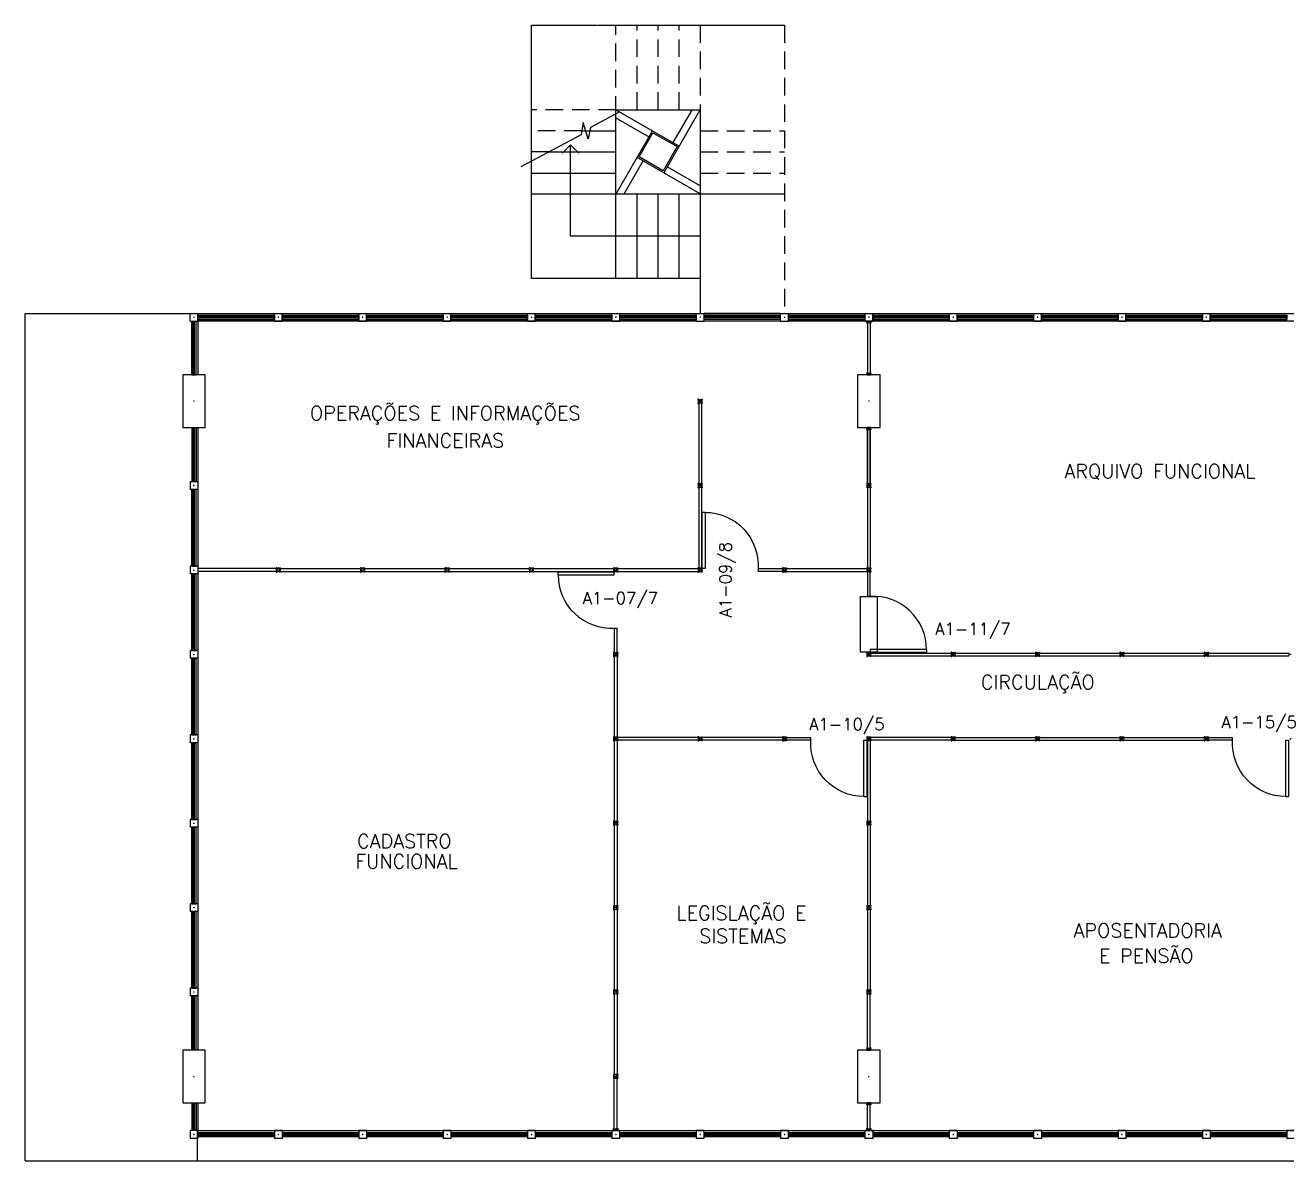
# Model space of a CAD drawing. Extents: x 297.6 to 386.7, y 146.5 to 187.4.
# Drawn here: x 297.64 to 315.59, y 146.48 to 162.62 of the extents above; entities that cross this region are included whole.
import ezdxf
from ezdxf.enums import TextEntityAlignment as Align

# ---------------------------------------------------------------- set-up
doc = ezdxf.new("R2010")
doc.units = 0
doc.header["$MEASUREMENT"] = 0
doc.linetypes.add('HIDDEN', pattern=[0.375, 0.25, -0.125])
doc.linetypes.add('HIDDEN2', pattern=[0.1875, 0.125, -0.0625])
doc.layers.get('0').update_dxf_attribs({"linetype": 'CONTINUOUS'})
for name, color, linetype in [('DIV', 2, 'CONTINUOUS'), ('ESPECIFICAÇÕES', 2, 'CONTINUOUS'), ('ESQ', 1, 'CONTINUOUS'), ('PILAR', 3, 'CONTINUOUS'), ('PISO', 1, 'CONTINUOUS'), ('TEXTO', 2, 'CONTINUOUS')]:
    doc.layers.add(name, color=color, linetype=linetype)
doc.styles.add('UNB-100', font='simplex.shx', dxfattribs={"height": 0.2})

# ---------------------------------------------------------------- blocks, each defined once
blk = doc.blocks.new('IMONT')
for p, q in [((0, 0.025), (0.02, 0.025)), ((0, 0.025), (0, -0.025)), ((0.02, 0.02), (0.005, 0.02)), ((0.005, 0.02), (0.005, -0.02)), ((0.02, 0.03), (0.02, 0.025)), ((0.02, 0.03), (0.03, 0.03)), ((0.02, -0.02), (0.02, 0.02)), ((0.025, 0.02), (0.025, -0.02)), ((0.025, 0.02), (0.03, 0.02)), ((0.03, 0.03), (0.03, 0.02)), ((0.02, -0.025), (0, -0.025)), ((0.005, -0.02), (0.02, -0.02)), ((0.02, -0.03), (0.02, -0.025)), ((0.03, -0.03), (0.02, -0.03)), ((0.025, -0.02), (0.03, -0.02)), ((0.03, -0.02), (0.03, -0.03))]:
    blk.add_line(p, q)
blk = doc.blocks.new('DIVI12')
for p, q in [((-0.004, 0), (0.004, 0)), ((0, 0.004), (0, -0.004)), ((0.025, 0.02), (0.025, -0.02)), ((0.025, 0.02), (1.175, 0.02)), ((1.175, 0.02), (1.175, -0.02)), ((1.204, 0), (1.196, 0)), ((1.2, 0.004), (1.2, -0.004)), ((0.025, -0.02), (1.175, -0.02))]:
    blk.add_line(p, q)
blk = doc.blocks.new('PDDIV12')
at = {"color": 2}
for p, q in [((-0.07, 0.82), (-0.07, 0.02)), ((-0.03, 0.02), (-0.03, 0.82)), ((-0.825, 0.02), (-1.175, 0.02)), ((-0.825, 0.02), (-0.825, -0.02)), ((-0.07, 0.02), (-0.03, 0.02)), ((-0.01, 0), (0.01, 0)), ((0, -0.01), (0, 0.01)), ((-1.175, -0.02), (-0.825, -0.02))]:
    blk.add_line(p, q, dxfattribs=at)
for p, q in [((-0.07, 0.82), (-0.03, 0.82)), ((-1.2, 0), (-1.21, 0)), ((-1.2, 0.01), (-1.2, -0.01)), ((-1.19, 0), (-1.2, 0)), ((-1.175, 0.02), (-1.175, -0.02))]:
    blk.add_line(p, q)
at = {"color": 1}
blk.add_arc((-0.071, 0.065), 0.755, 89.8981, 183.4171, dxfattribs=at)
blk = doc.blocks.new('MONT')
for p, q in [((-0.03, 0.03), (-0.03, 0.02)), ((-0.02, 0.03), (-0.03, 0.03)), ((-0.03, 0.02), (-0.025, 0.02)), ((-0.025, -0.02), (-0.025, 0.02)), ((-0.02, 0.025), (-0.02, 0.03)), ((-0.02, 0.025), (0.02, 0.025)), ((0.02, 0.02), (-0.02, 0.02)), ((-0.02, 0.02), (-0.02, -0.02)), ((-0.004, 0), (0.004, 0)), ((0, 0.004), (0, -0.004)), ((0.02, 0.03), (0.02, 0.025)), ((0.02, 0.03), (0.03, 0.03)), ((0.02, -0.02), (0.02, 0.02)), ((0.025, 0.02), (0.025, -0.02)), ((0.025, 0.02), (0.03, 0.02)), ((0.03, 0.03), (0.03, 0.02)), ((-0.025, -0.02), (-0.03, -0.02)), ((-0.03, -0.02), (-0.03, -0.03)), ((-0.03, -0.03), (-0.02, -0.03)), ((-0.02, -0.02), (0.02, -0.02)), ((0.02, -0.025), (-0.02, -0.025)), ((-0.02, -0.03), (-0.02, -0.025)), ((0.02, -0.03), (0.02, -0.025)), ((0.03, -0.03), (0.02, -0.03)), ((0.025, -0.02), (0.03, -0.02)), ((0.03, -0.02), (0.03, -0.03))]:
    blk.add_line(p, q)
blk = doc.blocks.new('DIVPILAB')
for p, q in [((-0.02, 0.4), (-0.02, 1.175)), ((-0.02, 1.175), (0.02, 1.175)), ((-0.004, 1.2), (0.004, 1.2)), ((0, 1.204), (0, 1.196)), ((0.02, 0.4), (0.02, 1.175)), ((-0.02, 0.4), (-0.02, 0.405)), ((-0.02, 0.4), (0.02, 0.4)), ((0.02, 0.4), (0.02, 0.405)), ((-0.004, 0), (0.004, 0)), ((0, -0.004), (0, 0.004))]:
    blk.add_line(p, q)

msp = doc.modelspace()

# ---------------------------------------------------------------- linework, layer by layer
at = {"layer": 'DIV'}
for p, q in [((309.621, 158.391), (309.621, 157.676)), ((309.661, 158.391), (309.661, 157.676)), ((309.636, 157.651), (309.644, 157.651)), ((309.64, 157.647), (309.64, 157.655)), ((309.62, 156.106), (309.62, 156.876)), ((309.66, 156.106), (309.66, 156.876)), ((301.215, 154.896), (300.096, 154.896)), ((301.215, 154.856), (301.215, 154.896)), ((301.26, 154.901), (301.22, 154.901)), ((301.244, 154.876), (301.236, 154.876)), ((301.244, 154.876), (301.236, 154.876)), ((301.24, 154.872), (301.24, 154.88)), ((301.24, 154.872), (301.24, 154.88)), ((302.46, 154.901), (302.42, 154.901)), ((302.444, 154.876), (302.436, 154.876)), ((302.44, 154.872), (302.44, 154.88)), ((303.66, 154.901), (303.62, 154.901)), ((303.644, 154.876), (303.636, 154.876)), ((303.64, 154.872), (303.64, 154.88)), ((304.86, 154.901), (304.82, 154.901)), ((304.86, 154.901), (304.82, 154.901)), ((304.844, 154.876), (304.836, 154.876)), ((304.844, 154.876), (304.836, 154.876)), ((304.84, 154.872), (304.84, 154.88)), ((304.84, 154.872), (304.84, 154.88)), ((306.06, 154.901), (306.02, 154.901)), ((306.044, 154.876), (306.036, 154.876)), ((306.04, 154.872), (306.04, 154.88)), ((307.26, 154.901), (307.22, 154.901)), ((307.26, 154.901), (307.22, 154.901)), ((307.244, 154.876), (307.236, 154.876)), ((307.244, 154.876), (307.236, 154.876)), ((307.24, 154.872), (307.24, 154.88)), ((307.24, 154.872), (307.24, 154.88)), ((308.46, 154.901), (308.42, 154.901)), ((308.444, 154.876), (308.436, 154.876)), ((308.44, 154.872), (308.44, 154.88)), ((301.215, 154.856), (300.096, 154.856)), ((306.06, 153.701), (306.02, 153.701)), ((306.06, 153.701), (306.02, 153.701)), ((306.044, 153.676), (306.036, 153.676)), ((306.044, 153.676), (306.036, 153.676)), ((306.04, 153.672), (306.04, 153.68)), ((306.04, 153.672), (306.04, 153.68)), ((310.86, 153.701), (310.82, 153.701)), ((310.844, 153.676), (310.836, 153.676)), ((310.84, 153.672), (310.84, 153.68)), ((312.06, 153.701), (312.02, 153.701)), ((312.06, 153.701), (312.02, 153.701)), ((312.044, 153.676), (312.036, 153.676)), ((312.044, 153.676), (312.036, 153.676)), ((312.04, 153.672), (312.04, 153.68)), ((312.04, 153.672), (312.04, 153.68)), ((313.26, 153.701), (313.22, 153.701)), ((313.26, 153.701), (313.22, 153.701)), ((313.244, 153.676), (313.236, 153.676)), ((313.244, 153.676), (313.236, 153.676)), ((313.24, 153.672), (313.24, 153.68)), ((313.24, 153.672), (313.24, 153.68)), ((314.46, 153.701), (314.42, 153.701)), ((314.46, 153.701), (314.42, 153.701)), ((314.444, 153.676), (314.436, 153.676)), ((314.444, 153.676), (314.436, 153.676)), ((314.44, 153.672), (314.44, 153.68)), ((314.44, 153.672), (314.44, 153.68)), ((306.06, 152.501), (306.02, 152.501)), ((306.044, 152.476), (306.036, 152.476)), ((306.04, 152.472), (306.04, 152.48)), ((308.42, 152.501), (308.46, 152.501)), ((308.46, 152.501), (308.42, 152.501)), ((308.436, 152.476), (308.444, 152.476)), ((308.444, 152.476), (308.436, 152.476)), ((308.44, 152.472), (308.44, 152.48)), ((308.44, 152.472), (308.44, 152.48)), ((309.66, 152.501), (309.62, 152.501)), ((309.62, 152.501), (309.66, 152.501)), ((309.644, 152.476), (309.636, 152.476)), ((309.636, 152.476), (309.644, 152.476)), ((309.64, 152.472), (309.64, 152.48)), ((309.64, 152.472), (309.64, 152.48)), ((310.86, 152.501), (310.82, 152.501)), ((310.86, 152.501), (310.82, 152.501)), ((310.844, 152.476), (310.836, 152.476)), ((310.844, 152.476), (310.836, 152.476)), ((310.84, 152.472), (310.84, 152.48)), ((310.84, 152.472), (310.84, 152.48)), ((312.06, 152.501), (312.02, 152.501)), ((312.06, 152.501), (312.02, 152.501)), ((312.044, 152.476), (312.036, 152.476)), ((312.044, 152.476), (312.036, 152.476)), ((312.04, 152.472), (312.04, 152.48)), ((312.04, 152.472), (312.04, 152.48)), ((313.26, 152.501), (313.22, 152.501)), ((313.26, 152.501), (313.22, 152.501)), ((313.244, 152.476), (313.236, 152.476)), ((313.244, 152.476), (313.236, 152.476)), ((313.24, 152.472), (313.24, 152.48)), ((313.24, 152.472), (313.24, 152.48)), ((314.46, 152.501), (314.42, 152.501)), ((314.46, 152.501), (314.42, 152.501)), ((314.46, 152.501), (314.42, 152.501)), ((314.46, 152.501), (314.42, 152.501)), ((314.444, 152.476), (314.436, 152.476)), ((314.444, 152.476), (314.436, 152.476)), ((314.444, 152.476), (314.436, 152.476)), ((314.444, 152.476), (314.436, 152.476)), ((314.44, 152.472), (314.44, 152.48)), ((314.44, 152.472), (314.44, 152.48)), ((314.44, 152.472), (314.44, 152.48)), ((314.44, 152.472), (314.44, 152.48)), ((306.06, 151.301), (306.02, 151.301)), ((306.04, 151.272), (306.04, 151.28)), ((309.66, 151.301), (309.62, 151.301)), ((309.64, 151.272), (309.64, 151.28)), ((306.044, 151.276), (306.036, 151.276)), ((306.06, 150.101), (306.02, 150.101)), ((306.044, 150.076), (306.036, 150.076)), ((306.04, 150.072), (306.04, 150.08)), ((309.66, 150.101), (309.62, 150.101)), ((309.644, 150.076), (309.636, 150.076)), ((309.64, 150.072), (309.64, 150.08)), ((306.06, 148.901), (306.02, 148.901)), ((306.06, 148.901), (306.02, 148.901)), ((306.044, 148.876), (306.036, 148.876)), ((306.044, 148.876), (306.036, 148.876)), ((306.04, 148.872), (306.04, 148.88)), ((306.04, 148.872), (306.04, 148.88)), ((306.06, 147.701), (306.02, 147.701)), ((306.06, 147.701), (306.02, 147.701)), ((306.02, 147.651), (306.06, 147.651)), ((306.02, 147.651), (306.06, 147.651)), ((306.02, 146.93), (306.02, 147.651)), ((306.044, 147.676), (306.036, 147.676)), ((306.044, 147.676), (306.036, 147.676)), ((306.036, 147.676), (306.044, 147.676)), ((306.04, 147.672), (306.04, 147.68)), ((306.04, 147.672), (306.04, 147.68)), ((306.04, 147.68), (306.04, 147.672)), ((306.06, 146.93), (306.06, 147.651)), ((309.62, 147.276), (309.66, 147.276)), ((309.62, 147.276), (309.66, 147.276)), ((309.62, 146.93), (309.62, 147.276)), ((309.66, 146.93), (309.66, 147.276))]:
    msp.add_line(p, q, dxfattribs=at)
at = {"layer": 'DIV', "linetype": 'Continuous'}
for p, q in [((308.46, 154.901), (308.42, 154.901)), ((308.444, 154.876), (308.436, 154.876)), ((308.436, 154.876), (308.444, 154.876)), ((308.44, 154.872), (308.44, 154.88)), ((308.44, 154.88), (308.44, 154.872)), ((309.66, 154.901), (309.62, 154.901)), ((309.66, 154.901), (309.62, 154.901)), ((309.644, 154.876), (309.636, 154.876)), ((309.636, 154.876), (309.644, 154.876)), ((309.644, 154.876), (309.636, 154.876)), ((309.636, 154.876), (309.644, 154.876)), ((309.64, 154.872), (309.64, 154.88)), ((309.64, 154.88), (309.64, 154.872)), ((309.64, 154.872), (309.64, 154.88)), ((309.64, 154.88), (309.64, 154.872)), ((309.665, 154.896), (309.665, 154.856)), ((309.665, 154.896), (309.665, 154.856)), ((308.42, 154.851), (308.46, 154.851)), ((309.66, 153.701), (309.62, 153.701)), ((309.66, 153.701), (309.62, 153.701)), ((309.63, 153.676), (309.65, 153.676)), ((309.644, 153.676), (309.636, 153.676)), ((309.644, 153.676), (309.636, 153.676)), ((309.636, 153.676), (309.644, 153.676)), ((309.64, 153.686), (309.64, 153.666)), ((309.64, 153.672), (309.64, 153.68)), ((309.64, 153.672), (309.64, 153.68)), ((309.64, 153.68), (309.64, 153.672)), ((309.665, 153.696), (309.665, 153.656)), ((310.86, 153.701), (310.82, 153.701)), ((310.83, 153.676), (310.85, 153.676)), ((310.844, 153.676), (310.836, 153.676)), ((310.84, 153.686), (310.84, 153.666)), ((310.84, 153.672), (310.84, 153.68)), ((309.66, 148.901), (309.62, 148.901)), ((309.66, 148.901), (309.62, 148.901)), ((309.644, 148.876), (309.636, 148.876)), ((309.644, 148.876), (309.636, 148.876)), ((309.64, 148.872), (309.64, 148.88)), ((309.64, 148.872), (309.64, 148.88))]:
    msp.add_line(p, q, dxfattribs=at)
at = {"layer": 'DIV'}
msp.add_lwpolyline([(309.48, 156.901), (309.8, 156.901), (309.8, 157.651), (309.48, 157.651)], close=True, dxfattribs=at)
at = {"layer": 'DIV', "linetype": 'Continuous'}
msp.add_lwpolyline([(309.52, 154.501), (309.76, 154.501), (309.76, 153.706), (309.52, 153.706)], close=True, dxfattribs=at)
at = {"layer": 'ESQ'}
for p, q in [((299.986, 158.416), (299.986, 158.526)), ((299.986, 158.416), (299.986, 158.526)), ((299.986, 158.526), (300.096, 158.526)), ((299.986, 158.526), (300.096, 158.526)), ((300.036, 158.471), (300.044, 158.471)), ((300.036, 158.471), (300.044, 158.471)), ((300.04, 158.475), (300.04, 158.467)), ((300.04, 158.474), (300.04, 158.467)), ((300.095, 158.501), (301.185, 158.501)), ((300.095, 158.501), (300.095, 158.441)), ((300.095, 158.481), (301.185, 158.481)), ((300.095, 158.461), (301.185, 158.461)), ((300.096, 158.416), (300.096, 158.526)), ((300.096, 158.416), (300.096, 158.526)), ((301.185, 158.501), (301.185, 158.441)), ((301.186, 158.526), (301.296, 158.526)), ((301.186, 158.416), (301.186, 158.526)), ((301.236, 158.471), (301.244, 158.471)), ((301.244, 158.471), (301.236, 158.471)), ((301.24, 158.475), (301.24, 158.467)), ((301.24, 158.475), (301.24, 158.467)), ((301.295, 158.501), (302.385, 158.501)), ((301.295, 158.501), (301.295, 158.441)), ((301.295, 158.481), (302.385, 158.481)), ((301.295, 158.461), (302.385, 158.461)), ((301.296, 158.416), (301.296, 158.526)), ((302.385, 158.501), (302.385, 158.441)), ((302.386, 158.526), (302.496, 158.526)), ((302.386, 158.416), (302.386, 158.526)), ((302.444, 158.471), (302.436, 158.471)), ((302.436, 158.471), (302.444, 158.471)), ((302.44, 158.475), (302.44, 158.467)), ((302.44, 158.475), (302.44, 158.467)), ((302.495, 158.501), (302.495, 158.441)), ((302.495, 158.501), (303.585, 158.501)), ((302.495, 158.481), (303.585, 158.481)), ((302.495, 158.461), (303.585, 158.461)), ((302.496, 158.416), (302.496, 158.526)), ((303.585, 158.501), (303.585, 158.441)), ((303.586, 158.526), (303.696, 158.526)), ((303.586, 158.416), (303.586, 158.526)), ((303.636, 158.471), (303.644, 158.471)), ((303.644, 158.471), (303.636, 158.471)), ((303.64, 158.475), (303.64, 158.467)), ((303.64, 158.475), (303.64, 158.467)), ((303.695, 158.501), (303.695, 158.441)), ((303.695, 158.501), (304.785, 158.501)), ((303.695, 158.481), (304.785, 158.481)), ((303.695, 158.461), (304.785, 158.461)), ((303.696, 158.416), (303.696, 158.526)), ((304.785, 158.501), (304.785, 158.441)), ((304.786, 158.526), (304.896, 158.526)), ((304.786, 158.416), (304.786, 158.526)), ((304.844, 158.471), (304.836, 158.471)), ((304.836, 158.471), (304.844, 158.471)), ((304.84, 158.475), (304.84, 158.467)), ((304.84, 158.475), (304.84, 158.467)), ((304.895, 158.501), (304.895, 158.441)), ((304.895, 158.501), (305.985, 158.501)), ((304.895, 158.481), (305.985, 158.481)), ((304.895, 158.461), (305.985, 158.461)), ((304.896, 158.416), (304.896, 158.526)), ((305.985, 158.501), (305.985, 158.441)), ((305.986, 158.526), (306.096, 158.526)), ((305.986, 158.416), (305.986, 158.526)), ((306.036, 158.471), (306.044, 158.471)), ((306.044, 158.471), (306.036, 158.471)), ((306.04, 158.475), (306.04, 158.467)), ((306.04, 158.475), (306.04, 158.467)), ((306.095, 158.501), (307.185, 158.501)), ((306.095, 158.501), (306.095, 158.441)), ((306.095, 158.481), (307.185, 158.481)), ((306.095, 158.461), (307.185, 158.461)), ((306.096, 158.416), (306.096, 158.526)), ((307.185, 158.501), (307.185, 158.441)), ((307.186, 158.526), (307.296, 158.526)), ((307.186, 158.416), (307.186, 158.526)), ((307.244, 158.471), (307.236, 158.471)), ((307.24, 158.475), (307.24, 158.467)), ((307.296, 158.416), (307.296, 158.526)), ((308.386, 158.501), (307.296, 158.501)), ((308.386, 158.481), (307.296, 158.481)), ((308.386, 158.461), (307.296, 158.461)), ((308.386, 158.526), (308.496, 158.526)), ((308.386, 158.416), (308.386, 158.526)), ((308.436, 158.471), (308.444, 158.471)), ((308.44, 158.475), (308.44, 158.467)), ((308.495, 158.501), (308.495, 158.441)), ((308.495, 158.501), (309.585, 158.501)), ((308.495, 158.481), (309.585, 158.481)), ((308.495, 158.461), (309.585, 158.461)), ((308.496, 158.416), (308.496, 158.526)), ((309.585, 158.501), (309.585, 158.441)), ((309.586, 158.526), (309.696, 158.526)), ((309.586, 158.416), (309.586, 158.526)), ((309.586, 158.526), (309.696, 158.526)), ((309.586, 158.416), (309.586, 158.526)), ((309.636, 158.471), (309.644, 158.471)), ((309.644, 158.471), (309.636, 158.471)), ((309.636, 158.471), (309.644, 158.471)), ((309.64, 158.475), (309.64, 158.467)), ((309.64, 158.475), (309.64, 158.467)), ((309.64, 158.474), (309.64, 158.467)), ((309.695, 158.501), (309.695, 158.441)), ((309.695, 158.501), (310.785, 158.501)), ((309.695, 158.481), (310.785, 158.481)), ((309.695, 158.461), (310.785, 158.461)), ((309.696, 158.416), (309.696, 158.526)), ((309.696, 158.416), (309.696, 158.526)), ((310.785, 158.501), (310.785, 158.441)), ((310.786, 158.526), (310.896, 158.526)), ((310.786, 158.416), (310.786, 158.526)), ((310.844, 158.471), (310.836, 158.471)), ((310.836, 158.471), (310.844, 158.471)), ((310.84, 158.475), (310.84, 158.467)), ((310.84, 158.475), (310.84, 158.467)), ((310.895, 158.501), (310.895, 158.441)), ((310.895, 158.501), (311.985, 158.501)), ((310.895, 158.481), (311.985, 158.481)), ((310.895, 158.461), (311.985, 158.461)), ((310.896, 158.416), (310.896, 158.526)), ((311.985, 158.501), (311.985, 158.441)), ((311.986, 158.526), (312.096, 158.526)), ((311.986, 158.416), (311.986, 158.526)), ((312.036, 158.471), (312.044, 158.471)), ((312.044, 158.471), (312.036, 158.471)), ((312.04, 158.475), (312.04, 158.467)), ((312.04, 158.475), (312.04, 158.467)), ((312.095, 158.501), (312.095, 158.441)), ((312.095, 158.501), (313.185, 158.501)), ((312.095, 158.481), (313.185, 158.481)), ((312.095, 158.461), (313.185, 158.461)), ((312.096, 158.416), (312.096, 158.526)), ((313.185, 158.501), (313.185, 158.441)), ((313.186, 158.526), (313.296, 158.526)), ((313.186, 158.416), (313.186, 158.526)), ((313.244, 158.471), (313.236, 158.471)), ((313.236, 158.471), (313.244, 158.471)), ((313.24, 158.475), (313.24, 158.467)), ((313.24, 158.475), (313.24, 158.467)), ((313.295, 158.501), (314.385, 158.501)), ((313.295, 158.501), (313.295, 158.441)), ((313.295, 158.481), (314.385, 158.481)), ((313.295, 158.461), (314.385, 158.461)), ((313.296, 158.416), (313.296, 158.526)), ((314.385, 158.501), (314.385, 158.441)), ((314.386, 158.526), (314.496, 158.526)), ((314.386, 158.416), (314.386, 158.526)), ((314.436, 158.471), (314.444, 158.471)), ((314.444, 158.471), (314.436, 158.471)), ((314.44, 158.475), (314.44, 158.467)), ((314.44, 158.475), (314.44, 158.467)), ((314.495, 158.501), (315.585, 158.501)), ((314.495, 158.501), (314.495, 158.441)), ((314.495, 158.481), (315.585, 158.481)), ((314.495, 158.461), (315.585, 158.461)), ((314.496, 158.416), (314.496, 158.526)), ((315.585, 158.501), (315.585, 158.441)), ((299.986, 158.416), (300.096, 158.416)), ((299.986, 158.416), (300.096, 158.416)), ((300.01, 158.416), (300.07, 158.416)), ((300.01, 157.651), (300.01, 158.415)), ((300.03, 157.651), (300.03, 158.415)), ((300.05, 157.651), (300.05, 158.415)), ((300.07, 157.651), (300.07, 158.415)), ((300.095, 158.441), (301.185, 158.441)), ((301.186, 158.416), (301.296, 158.416)), ((301.295, 158.441), (302.385, 158.441)), ((302.386, 158.416), (302.496, 158.416)), ((302.495, 158.441), (303.585, 158.441)), ((303.586, 158.416), (303.696, 158.416)), ((303.695, 158.441), (304.785, 158.441)), ((304.786, 158.416), (304.896, 158.416)), ((304.895, 158.441), (305.985, 158.441)), ((305.986, 158.416), (306.096, 158.416)), ((306.095, 158.441), (307.185, 158.441)), ((307.186, 158.416), (307.296, 158.416)), ((308.386, 158.441), (307.296, 158.441)), ((308.386, 158.416), (308.496, 158.416)), ((308.495, 158.441), (309.585, 158.441)), ((309.586, 158.416), (309.696, 158.416)), ((309.586, 158.416), (309.696, 158.416)), ((309.695, 158.441), (310.785, 158.441)), ((310.786, 158.416), (310.896, 158.416)), ((310.895, 158.441), (311.985, 158.441)), ((311.986, 158.416), (312.096, 158.416)), ((312.095, 158.441), (313.185, 158.441)), ((313.186, 158.416), (313.296, 158.416)), ((313.295, 158.441), (314.385, 158.441)), ((314.386, 158.416), (314.496, 158.416)), ((314.495, 158.441), (315.585, 158.441)), ((300.044, 157.276), (300.036, 157.276)), ((300.04, 157.28), (300.04, 157.272)), ((300.01, 156.901), (300.07, 156.901)), ((300.01, 156.901), (300.01, 156.131)), ((300.03, 156.901), (300.03, 156.131)), ((300.05, 156.901), (300.05, 156.131)), ((300.07, 156.901), (300.07, 156.131)), ((299.985, 156.131), (299.985, 156.021)), ((300.095, 156.131), (299.985, 156.131)), ((300.07, 156.131), (300.01, 156.131)), ((300.095, 156.131), (300.095, 156.021)), ((300.095, 156.021), (299.985, 156.021)), ((300.01, 154.931), (300.01, 156.021)), ((300.01, 156.021), (300.07, 156.021)), ((300.03, 154.931), (300.03, 156.021)), ((300.036, 156.076), (300.044, 156.076)), ((300.044, 156.076), (300.036, 156.076)), ((300.04, 156.08), (300.04, 156.072)), ((300.04, 156.072), (300.04, 156.08)), ((300.05, 154.931), (300.05, 156.021)), ((300.07, 154.931), (300.07, 156.021)), ((299.985, 154.931), (299.985, 154.821)), ((300.095, 154.931), (299.985, 154.931)), ((300.01, 154.931), (300.07, 154.931)), ((300.036, 154.876), (300.044, 154.876)), ((300.036, 154.876), (300.044, 154.876)), ((300.04, 154.872), (300.04, 154.88)), ((300.04, 154.88), (300.04, 154.872)), ((300.095, 154.931), (300.095, 154.821)), ((300.095, 154.821), (299.985, 154.821)), ((300.01, 153.731), (300.01, 154.821)), ((300.01, 154.821), (300.07, 154.821)), ((300.03, 153.731), (300.03, 154.821)), ((300.05, 153.731), (300.05, 154.821)), ((300.07, 153.731), (300.07, 154.821)), ((299.985, 153.731), (299.985, 153.621)), ((300.095, 153.731), (299.985, 153.731)), ((300.095, 153.621), (299.985, 153.621)), ((300.01, 153.731), (300.07, 153.731)), ((300.01, 152.531), (300.01, 153.621)), ((300.01, 153.621), (300.07, 153.621)), ((300.03, 152.531), (300.03, 153.621)), ((300.036, 153.676), (300.044, 153.676)), ((300.036, 153.676), (300.044, 153.676)), ((300.04, 153.672), (300.04, 153.68)), ((300.04, 153.68), (300.04, 153.672)), ((300.05, 152.531), (300.05, 153.621)), ((300.07, 152.531), (300.07, 153.621)), ((300.095, 153.731), (300.095, 153.621)), ((299.985, 152.531), (299.985, 152.421)), ((300.095, 152.531), (299.985, 152.531)), ((300.095, 152.421), (299.985, 152.421)), ((300.01, 152.531), (300.07, 152.531)), ((300.01, 151.331), (300.01, 152.421)), ((300.01, 152.421), (300.07, 152.421)), ((300.03, 151.331), (300.03, 152.421)), ((300.036, 152.476), (300.044, 152.476)), ((300.036, 152.476), (300.044, 152.476)), ((300.04, 152.48), (300.04, 152.472)), ((300.04, 152.472), (300.04, 152.48)), ((300.05, 151.331), (300.05, 152.421)), ((300.07, 151.331), (300.07, 152.421)), ((300.095, 152.531), (300.095, 152.421)), ((299.985, 151.331), (299.985, 151.221)), ((300.095, 151.331), (299.985, 151.331)), ((300.01, 151.331), (300.07, 151.331)), ((300.04, 151.272), (300.04, 151.28)), ((300.04, 151.28), (300.04, 151.272)), ((300.095, 151.331), (300.095, 151.221)), ((300.095, 151.221), (299.985, 151.221)), ((300.01, 150.131), (300.01, 151.221)), ((300.01, 151.221), (300.07, 151.221)), ((300.03, 150.131), (300.03, 151.221)), ((300.036, 151.276), (300.044, 151.276)), ((300.036, 151.276), (300.044, 151.276)), ((300.05, 150.131), (300.05, 151.221)), ((300.07, 150.131), (300.07, 151.221)), ((299.985, 150.131), (299.985, 150.021)), ((300.095, 150.131), (299.985, 150.131)), ((300.01, 150.131), (300.07, 150.131)), ((300.036, 150.076), (300.044, 150.076)), ((300.036, 150.076), (300.044, 150.076)), ((300.04, 150.072), (300.04, 150.08)), ((300.04, 150.08), (300.04, 150.072)), ((300.095, 150.131), (300.095, 150.021)), ((300.095, 150.021), (299.985, 150.021)), ((300.01, 148.931), (300.01, 150.021)), ((300.01, 150.021), (300.07, 150.021)), ((300.03, 148.931), (300.03, 150.021)), ((300.05, 148.931), (300.05, 150.021)), ((300.07, 148.931), (300.07, 150.021)), ((299.985, 148.931), (299.985, 148.821)), ((300.095, 148.931), (299.985, 148.931)), ((300.095, 148.821), (299.985, 148.821)), ((300.01, 148.931), (300.07, 148.931)), ((300.01, 148.051), (300.01, 148.821)), ((300.01, 148.821), (300.07, 148.821)), ((300.03, 148.051), (300.03, 148.821)), ((300.036, 148.876), (300.044, 148.876)), ((300.036, 148.876), (300.044, 148.876)), ((300.04, 148.872), (300.04, 148.88)), ((300.04, 148.88), (300.04, 148.872)), ((300.05, 148.051), (300.05, 148.821)), ((300.07, 148.051), (300.07, 148.821)), ((300.095, 148.931), (300.095, 148.821)), ((300.07, 148.051), (300.01, 148.051)), ((300.036, 147.676), (300.044, 147.676)), ((300.04, 147.672), (300.04, 147.68)), ((300.01, 147.301), (300.01, 146.905)), ((300.03, 147.301), (300.03, 146.905)), ((300.05, 147.301), (300.05, 146.905)), ((300.07, 147.301), (300.07, 146.905)), ((299.985, 146.905), (299.985, 146.795)), ((299.985, 146.905), (299.985, 146.795)), ((300.095, 146.905), (299.985, 146.905)), ((300.095, 146.905), (299.985, 146.905)), ((300.095, 146.795), (299.985, 146.795)), ((300.095, 146.795), (299.985, 146.795)), ((300.07, 146.905), (300.01, 146.905)), ((300.036, 146.85), (300.044, 146.85)), ((300.044, 146.85), (300.036, 146.85)), ((300.04, 146.854), (300.04, 146.846)), ((300.04, 146.847), (300.04, 146.854)), ((300.095, 146.905), (300.095, 146.795)), ((300.095, 146.905), (300.095, 146.795)), ((300.095, 146.88), (301.185, 146.88)), ((300.095, 146.88), (300.095, 146.82)), ((300.095, 146.86), (301.185, 146.86)), ((300.095, 146.84), (301.185, 146.84)), ((300.095, 146.82), (301.185, 146.82)), ((301.295, 146.905), (301.185, 146.905)), ((301.185, 146.905), (301.185, 146.795)), ((301.185, 146.88), (301.185, 146.82)), ((301.295, 146.795), (301.185, 146.795)), ((301.236, 146.85), (301.244, 146.85)), ((301.244, 146.85), (301.236, 146.85)), ((301.24, 146.854), (301.24, 146.846)), ((301.24, 146.854), (301.24, 146.846)), ((301.295, 146.905), (301.295, 146.795)), ((301.295, 146.88), (302.385, 146.88)), ((301.295, 146.88), (301.295, 146.82)), ((301.295, 146.86), (302.385, 146.86)), ((301.295, 146.84), (302.385, 146.84)), ((301.295, 146.82), (302.385, 146.82)), ((302.495, 146.905), (302.385, 146.905)), ((302.385, 146.905), (302.385, 146.795)), ((302.385, 146.88), (302.385, 146.82)), ((302.495, 146.795), (302.385, 146.795)), ((302.444, 146.85), (302.436, 146.85)), ((302.436, 146.85), (302.444, 146.85)), ((302.44, 146.854), (302.44, 146.846)), ((302.44, 146.854), (302.44, 146.846)), ((302.495, 146.905), (302.495, 146.795)), ((302.495, 146.88), (302.495, 146.82)), ((302.495, 146.88), (303.585, 146.88)), ((302.495, 146.86), (303.585, 146.86)), ((302.495, 146.84), (303.585, 146.84)), ((302.495, 146.82), (303.585, 146.82)), ((303.695, 146.905), (303.585, 146.905)), ((303.585, 146.905), (303.585, 146.795)), ((303.585, 146.88), (303.585, 146.82)), ((303.695, 146.795), (303.585, 146.795)), ((303.636, 146.85), (303.644, 146.85)), ((303.644, 146.85), (303.636, 146.85)), ((303.64, 146.854), (303.64, 146.846)), ((303.64, 146.854), (303.64, 146.846)), ((303.695, 146.905), (303.695, 146.795)), ((303.695, 146.88), (303.695, 146.82)), ((303.695, 146.88), (304.785, 146.88)), ((303.695, 146.86), (304.785, 146.86)), ((303.695, 146.84), (304.785, 146.84)), ((303.695, 146.82), (304.785, 146.82)), ((304.895, 146.905), (304.785, 146.905)), ((304.785, 146.905), (304.785, 146.795)), ((304.785, 146.88), (304.785, 146.82)), ((304.895, 146.795), (304.785, 146.795)), ((304.844, 146.85), (304.836, 146.85)), ((304.836, 146.85), (304.844, 146.85)), ((304.84, 146.854), (304.84, 146.846)), ((304.84, 146.854), (304.84, 146.846)), ((304.895, 146.905), (304.895, 146.795)), ((304.895, 146.88), (304.895, 146.82)), ((304.895, 146.88), (305.985, 146.88)), ((304.895, 146.86), (305.985, 146.86)), ((304.895, 146.84), (305.985, 146.84)), ((304.895, 146.82), (305.985, 146.82)), ((306.095, 146.905), (305.985, 146.905)), ((305.985, 146.905), (305.985, 146.795)), ((305.985, 146.88), (305.985, 146.82)), ((306.095, 146.795), (305.985, 146.795)), ((306.036, 146.85), (306.044, 146.85)), ((306.044, 146.85), (306.036, 146.85)), ((306.04, 146.854), (306.04, 146.846)), ((306.04, 146.854), (306.04, 146.846)), ((306.095, 146.905), (306.095, 146.795)), ((306.095, 146.88), (307.185, 146.88)), ((306.095, 146.88), (306.095, 146.82)), ((306.095, 146.86), (307.185, 146.86)), ((306.095, 146.84), (307.185, 146.84)), ((306.095, 146.82), (307.185, 146.82)), ((307.295, 146.905), (307.185, 146.905)), ((307.185, 146.905), (307.185, 146.795)), ((307.185, 146.88), (307.185, 146.82)), ((307.295, 146.795), (307.185, 146.795)), ((307.236, 146.85), (307.244, 146.85)), ((307.244, 146.85), (307.236, 146.85)), ((307.24, 146.854), (307.24, 146.846)), ((307.24, 146.854), (307.24, 146.846)), ((307.295, 146.905), (307.295, 146.795)), ((307.295, 146.88), (308.385, 146.88)), ((307.295, 146.88), (307.295, 146.82)), ((307.295, 146.86), (308.385, 146.86)), ((307.295, 146.84), (308.385, 146.84)), ((307.295, 146.82), (308.385, 146.82)), ((308.495, 146.905), (308.385, 146.905)), ((308.385, 146.905), (308.385, 146.795)), ((308.385, 146.88), (308.385, 146.82)), ((308.495, 146.795), (308.385, 146.795)), ((308.444, 146.85), (308.436, 146.85)), ((308.436, 146.85), (308.444, 146.85)), ((308.44, 146.854), (308.44, 146.846)), ((308.44, 146.854), (308.44, 146.846)), ((308.495, 146.905), (308.495, 146.795)), ((308.495, 146.88), (308.495, 146.82)), ((308.495, 146.88), (309.585, 146.88)), ((308.495, 146.86), (309.585, 146.86)), ((308.495, 146.84), (309.585, 146.84)), ((308.495, 146.82), (309.585, 146.82)), ((309.695, 146.905), (309.585, 146.905)), ((309.585, 146.905), (309.585, 146.795)), ((309.695, 146.905), (309.585, 146.905)), ((309.585, 146.905), (309.585, 146.795)), ((309.585, 146.88), (309.585, 146.82)), ((309.695, 146.795), (309.585, 146.795)), ((309.695, 146.795), (309.585, 146.795)), ((309.67, 146.905), (309.61, 146.905)), ((309.636, 146.85), (309.644, 146.85)), ((309.644, 146.85), (309.636, 146.85)), ((309.644, 146.85), (309.636, 146.85)), ((309.64, 146.854), (309.64, 146.846)), ((309.64, 146.854), (309.64, 146.846)), ((309.64, 146.847), (309.64, 146.854)), ((309.695, 146.905), (309.695, 146.795)), ((309.695, 146.905), (309.695, 146.795)), ((309.695, 146.88), (309.695, 146.82)), ((309.695, 146.88), (310.785, 146.88)), ((309.695, 146.86), (310.785, 146.86)), ((309.695, 146.84), (310.785, 146.84)), ((309.695, 146.82), (310.785, 146.82)), ((310.895, 146.905), (310.785, 146.905)), ((310.785, 146.905), (310.785, 146.795)), ((310.785, 146.88), (310.785, 146.82)), ((310.895, 146.795), (310.785, 146.795)), ((310.844, 146.85), (310.836, 146.85)), ((310.836, 146.85), (310.844, 146.85)), ((310.84, 146.854), (310.84, 146.846)), ((310.84, 146.854), (310.84, 146.846)), ((310.895, 146.905), (310.895, 146.795)), ((310.895, 146.88), (310.895, 146.82)), ((310.895, 146.88), (311.985, 146.88)), ((310.895, 146.86), (311.985, 146.86)), ((310.895, 146.84), (311.985, 146.84)), ((310.895, 146.82), (311.985, 146.82)), ((312.095, 146.905), (311.985, 146.905)), ((311.985, 146.905), (311.985, 146.795)), ((311.985, 146.88), (311.985, 146.82)), ((312.095, 146.795), (311.985, 146.795)), ((312.036, 146.85), (312.044, 146.85)), ((312.044, 146.85), (312.036, 146.85)), ((312.04, 146.854), (312.04, 146.846)), ((312.04, 146.854), (312.04, 146.846)), ((312.095, 146.905), (312.095, 146.795)), ((312.095, 146.88), (312.095, 146.82)), ((312.095, 146.88), (313.185, 146.88)), ((312.095, 146.86), (313.185, 146.86)), ((312.095, 146.84), (313.185, 146.84)), ((312.095, 146.82), (313.185, 146.82)), ((313.295, 146.905), (313.185, 146.905)), ((313.185, 146.905), (313.185, 146.795)), ((313.185, 146.88), (313.185, 146.82)), ((313.295, 146.795), (313.185, 146.795)), ((313.244, 146.85), (313.236, 146.85)), ((313.236, 146.85), (313.244, 146.85)), ((313.24, 146.854), (313.24, 146.846)), ((313.24, 146.854), (313.24, 146.846)), ((313.295, 146.905), (313.295, 146.795)), ((313.295, 146.88), (314.385, 146.88)), ((313.295, 146.88), (313.295, 146.82)), ((313.295, 146.86), (314.385, 146.86)), ((313.295, 146.84), (314.385, 146.84)), ((313.295, 146.82), (314.385, 146.82)), ((314.495, 146.905), (314.385, 146.905)), ((314.385, 146.905), (314.385, 146.795)), ((314.385, 146.88), (314.385, 146.82)), ((314.495, 146.795), (314.385, 146.795)), ((314.436, 146.85), (314.444, 146.85)), ((314.444, 146.85), (314.436, 146.85)), ((314.44, 146.854), (314.44, 146.846)), ((314.44, 146.854), (314.44, 146.846)), ((314.495, 146.905), (314.495, 146.795)), ((314.495, 146.88), (315.585, 146.88)), ((314.495, 146.88), (314.495, 146.82)), ((314.495, 146.86), (315.585, 146.86)), ((314.495, 146.84), (315.585, 146.84)), ((314.495, 146.82), (315.585, 146.82)), ((315.695, 146.905), (315.585, 146.905)), ((315.585, 146.905), (315.585, 146.795)), ((315.585, 146.88), (315.585, 146.82)), ((315.695, 146.795), (315.585, 146.795))]:
    msp.add_line(p, q, dxfattribs=at)
at = {"layer": 'ESQ', "linetype": 'Continuous'}
msp.add_line((300.01, 157.651), (300.07, 157.651), dxfattribs=at)
at = {"layer": 'PILAR'}
for p, q in [((299.88, 157.651), (299.88, 156.901)), ((300.2, 157.651), (299.88, 157.651)), ((300.2, 156.901), (300.2, 157.651)), ((309.8, 157.651), (309.48, 157.651)), ((309.48, 157.651), (309.48, 156.901)), ((309.8, 156.901), (309.8, 157.651)), ((299.88, 156.901), (300.2, 156.901)), ((309.48, 156.901), (309.8, 156.901)), ((299.88, 148.051), (299.88, 147.301)), ((300.2, 148.051), (299.88, 148.051)), ((300.2, 147.301), (300.2, 148.051)), ((309.8, 148.051), (309.48, 148.051)), ((309.48, 148.051), (309.48, 147.301)), ((309.8, 148.051), (309.48, 148.051)), ((309.48, 148.051), (309.48, 147.301)), ((309.8, 147.301), (309.8, 148.051)), ((309.8, 147.301), (309.8, 148.051)), ((299.88, 147.301), (300.2, 147.301)), ((309.48, 147.301), (309.8, 147.301)), ((309.48, 147.301), (309.8, 147.301))]:
    msp.add_line(p, q, dxfattribs=at)
at = {"layer": 'PISO', "linetype": 'Continuous'}
for p, q in [((304.841, 160.691), (304.841, 162.623)), ((304.841, 162.623), (305.781, 162.623)), ((305.791, 162.623), (308.441, 162.623)), ((306.043, 161.422), (307.244, 161.422)), ((306.043, 161.422), (306.941, 160.904)), ((306.043, 159.022), (306.043, 161.363)), ((307.241, 161.423), (306.722, 160.526)), ((307.125, 161.423), (306.854, 160.954)), ((307.243, 161.421), (307.243, 159.022)), ((306.043, 161.307), (306.513, 161.036)), ((305.556, 161.122), (306.043, 161.122)), ((306.044, 160.225), (306.563, 161.122)), ((306.371, 160.751), (306.57, 161.095)), ((306.57, 161.095), (306.914, 160.897)), ((307.243, 161.122), (307.244, 161.122)), ((305.088, 160.822), (305.949, 160.822)), ((305.396, 160.924), (305.277, 160.805)), ((305.396, 159.622), (305.396, 160.924)), ((305.396, 160.924), (305.516, 160.805)), ((305.953, 160.822), (306.043, 160.822)), ((306.914, 160.897), (306.715, 160.553)), ((307.243, 160.822), (307.244, 160.822)), ((304.841, 159.023), (304.841, 160.691)), ((306.16, 160.225), (306.431, 160.694)), ((307.242, 160.226), (306.344, 160.744)), ((306.715, 160.553), (306.371, 160.751)), ((307.242, 160.341), (306.772, 160.612)), ((304.841, 160.522), (306.043, 160.522)), ((307.243, 160.522), (307.244, 160.522)), ((308.441, 160.222), (304.841, 160.222)), ((306.343, 159.022), (306.343, 160.222)), ((306.643, 159.022), (306.643, 160.222)), ((306.943, 159.022), (306.943, 160.222)), ((307.241, 160.221), (307.241, 159.023)), ((307.241, 159.622), (305.396, 159.622)), ((307.241, 159.023), (304.841, 159.023)), ((307.241, 159.023), (307.241, 158.526)), ((297.64, 146.476), (297.64, 158.526)), ((297.64, 158.526), (307.241, 158.526)), ((308.386, 158.526), (307.296, 158.526)), ((308.441, 158.526), (336.1, 158.526)), ((307.186, 158.416), (300.096, 158.416)), ((300.096, 158.416), (300.096, 157.651)), ((308.386, 158.416), (307.296, 158.416)), ((328.786, 158.416), (308.496, 158.416)), ((300.096, 156.901), (300.096, 148.051)), ((300.096, 147.301), (300.096, 146.905)), ((300.085, 146.905), (330.19, 146.905)), ((300.085, 146.905), (300.085, 146.476)), ((297.64, 146.476), (330.195, 146.476))]:
    msp.add_line(p, q, dxfattribs=at)
at = {"layer": 'PISO', "linetype": 'HIDDEN'}
for p, q in [((306.043, 161.363), (306.043, 162.622)), ((306.343, 161.422), (306.343, 162.622)), ((306.643, 161.422), (306.643, 162.622)), ((306.943, 161.422), (306.943, 162.622)), ((307.243, 162.623), (307.243, 161.423)), ((308.441, 162.623), (308.441, 158.526)), ((306.043, 161.422), (304.841, 161.422)), ((305.556, 161.122), (304.841, 161.122)), ((307.245, 161.122), (308.443, 161.122)), ((305.088, 160.822), (304.841, 160.822)), ((307.245, 160.822), (308.443, 160.822)), ((307.245, 160.522), (308.443, 160.522))]:
    msp.add_line(p, q, dxfattribs=at)
at = {"layer": 'PISO', "linetype": 'Continuous'}
msp.add_lwpolyline([(306.096, 161.392), (305.679, 161.17), (305.647, 161.006), (305.576, 161.24), (305.546, 161.065), (304.691, 160.611)], dxfattribs=at)

# ---------------------------------------------------------------- block references
at = {"layer": 'DIV', "linetype": 'Continuous'}
for name, p, rotation in [('IMONT', (309.641, 158.416), 270), ('IMONT', (309.641, 157.651), 90), ('DIVI12', (307.24, 157.276), 270), ('DIVPILAB', (309.64, 157.276), 180), ('IMONT', (309.64, 156.901), 270), ('DIVI12', (307.24, 156.076), 270), ('DIVI12', (309.64, 156.076), 270), ('DIVI12', (309.64, 156.076), 270), ('PDDIV12', (306.04, 154.876), 90), ('PDDIV12', (309.64, 153.676), 270), ('DIVI12', (306.04, 153.676), 270), ('DIVI12', (306.04, 152.476), 270), ('DIVI12', (309.64, 152.476), 270), ('DIVI12', (306.04, 151.276), 270), ('DIVI12', (309.64, 151.276), 270), ('DIVI12', (306.04, 150.076), 270), ('DIVI12', (309.64, 150.076), 270), ('DIVI12', (306.04, 148.876), 270), ('IMONT', (309.64, 148.051), 90), ('IMONT', (309.64, 147.301), 270), ('IMONT', (306.04, 146.905), 90), ('IMONT', (309.64, 146.905), 90)]:
    msp.add_blockref(name, p, dxfattribs=dict(at, rotation=rotation))
for name, p in [('MONT', (307.24, 157.276)), ('MONT', (307.24, 156.076)), ('MONT', (309.64, 156.076)), ('MONT', (309.64, 156.076)), ('MONT', (301.24, 154.876)), ('DIVI12', (301.24, 154.876)), ('MONT', (302.44, 154.876)), ('DIVI12', (302.44, 154.876)), ('MONT', (303.64, 154.876)), ('DIVI12', (303.64, 154.876)), ('MONT', (304.84, 154.876)), ('MONT', (304.84, 154.876)), ('DIVI12', (304.84, 154.876)), ('MONT', (306.04, 154.876)), ('DIVI12', (306.04, 154.876)), ('MONT', (307.24, 154.876)), ('MONT', (307.24, 154.876)), ('MONT', (308.44, 154.876)), ('MONT', (308.44, 154.876)), ('DIVI12', (308.44, 154.876)), ('MONT', (309.64, 154.876)), ('MONT', (309.64, 154.876)), ('MONT', (306.04, 153.676)), ('MONT', (306.04, 153.676)), ('MONT', (309.64, 153.676)), ('MONT', (309.64, 153.676)), ('DIVI12', (309.64, 153.676)), ('MONT', (310.84, 153.676)), ('MONT', (310.84, 153.676)), ('DIVI12', (310.84, 153.676)), ('DIVI12', (310.84, 153.676)), ('MONT', (312.04, 153.676)), ('MONT', (312.04, 153.676)), ('DIVI12', (312.04, 153.676)), ('DIVI12', (312.04, 153.676)), ('MONT', (313.24, 153.676)), ('MONT', (313.24, 153.676)), ('DIVI12', (313.24, 153.676)), ('DIVI12', (313.24, 153.676)), ('MONT', (314.44, 153.676)), ('MONT', (314.44, 153.676)), ('DIVI12', (314.44, 153.676)), ('DIVI12', (314.44, 153.676)), ('MONT', (306.04, 152.476)), ('MONT', (307.24, 152.476)), ('MONT', (307.24, 152.476)), ('MONT', (308.44, 152.476)), ('MONT', (309.64, 152.476)), ('MONT', (310.84, 152.476)), ('MONT', (310.84, 152.476)), ('DIVI12', (310.84, 152.476)), ('MONT', (312.04, 152.476)), ('MONT', (312.04, 152.476)), ('DIVI12', (312.04, 152.476)), ('DIVI12', (312.04, 152.476)), ('MONT', (313.24, 152.476)), ('MONT', (313.24, 152.476)), ('DIVI12', (313.24, 152.476)), ('DIVI12', (313.24, 152.476)), ('MONT', (314.44, 152.476)), ('MONT', (314.44, 152.476)), ('MONT', (314.44, 152.476)), ('MONT', (314.44, 152.476)), ('MONT', (306.04, 151.276)), ('MONT', (309.64, 151.276)), ('MONT', (306.04, 150.076)), ('MONT', (309.64, 150.076)), ('MONT', (306.04, 148.876)), ('MONT', (309.64, 148.876)), ('DIVPILAB', (309.64, 147.676)), ('MONT', (306.04, 147.676))]:
    msp.add_blockref(name, p, dxfattribs=at)
at = {"layer": 'DIV', "linetype": 'Continuous', "xscale": -1}
for name, p, rotation in [('IMONT', (309.64, 156.901), 90), ('PDDIV12', (309.64, 152.476), 180)]:
    msp.add_blockref(name, p, dxfattribs=dict(at, rotation=rotation))
for name, p in [('PDDIV12', (307.24, 154.876)), ('DIVI12', (307.24, 152.476)), ('DIVI12', (308.44, 152.476)), ('MONT', (308.44, 152.476)), ('MONT', (309.64, 152.476)), ('DIVI12', (310.84, 152.476)), ('DIVI12', (310.84, 152.476))]:
    msp.add_blockref(name, p, dxfattribs=at)
at = {"layer": 'DIV', "linetype": 'HIDDEN2', "xscale": -1, "rotation": 180}
msp.add_blockref('PDDIV12', (315.64, 152.476), dxfattribs=at)

# ---------------------------------------------------------------- texts
at = {"layer": 'ESPECIFICAÇÕES', "style": 'UNB-100'}
msp.add_text('A1-09/8', height=0.1715, rotation=90, dxfattribs=at).set_placement((307.686, 154.202))
for s, p in [('A1-07/7', (305.569, 154.392)), ('A1-11/7', (310.584, 153.954)), ('A1-10/5', (308.792, 152.599)), ('A1-15/5', (314.656, 152.629))]:
    msp.add_text(s, height=0.1715, dxfattribs=at).set_placement(p)
at = {"layer": 'TEXTO', "linetype": 'Continuous', "style": 'UNB-100'}
for s, p in [('OPERAÇÕES E INFORMAÇÕES', (303.614, 157.005)), ('FINANCEIRAS', (303.616, 156.619)), ('ARQUIVO FUNCIONAL', (313.781, 156.181)), ('CIRCULAÇÃO', (312.044, 153.183)), ('CADASTRO', (303.033, 150.919)), ('FUNCIONAL', (303.064, 150.634)), ('LEGISLAÇÃO E', (307.828, 149.899)), ('APOSENTADORIA', (313.607, 149.649)), ('SISTEMAS', (307.85, 149.572)), ('E PENSÃO', (313.587, 149.29))]:
    msp.add_text(s, height=0.2, dxfattribs=at).set_placement(p, align=Align.CENTER)

doc.saveas('drawing.dxf')
